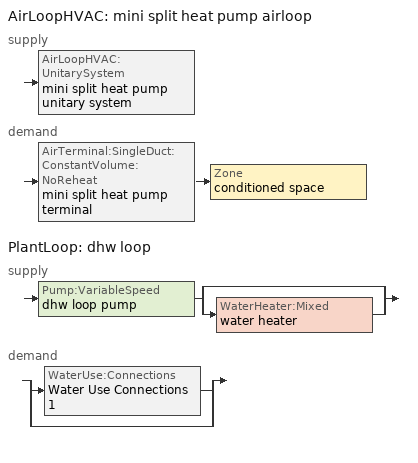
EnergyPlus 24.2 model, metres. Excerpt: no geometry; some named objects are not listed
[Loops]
AirLoopHVAC 'mini split heat pump airloop'
 supply: AirLoopHVAC:UnitarySystem 'mini split heat pump unitary system'
 demand: AirTerminal:SingleDuct:ConstantVolume:NoReheat 'mini split heat pump terminal' > Zone 'conditioned space'
PlantLoop 'dhw loop'
 supply: Pump:VariableSpeed 'dhw loop pump' > split
  | bypass
  | WaterHeater:Mixed 'water heater'
 demand: split
  | WaterUse:Connections 'Water Use Connections 1'
  | bypass
[ZoneControl:Thermostat]
conditioned space Thermostat: Zone or ZoneList=conditioned space; Control Type Schedule=conditioned space Thermostat Schedule; Control 1=conditioned space temperature setpoint; Temperature Difference Between Cutout And Setpoint {deltaC}=0
[ThermostatSetpoint:DualSetpoint]
conditioned space temperature setpoint: Heating Setpoint Temperature Schedule=heating setpoint; Cooling Setpoint Temperature Schedule=cooling setpoint
[AirLoopHVAC:UnitarySystem] Control Type=Load; Controlling Zone or Thermostat Location=conditioned space; Dehumidification Control Type=None; Availability Schedule=Always On Discrete; Fan Placement=BlowThrough; DX Heating Coil Sizing Ratio=1; Use DOAS DX Cooling Coil=No; Minimum Supply Air Temperature {C}=2; Latent Load Control=SensibleOnlyLoadControl; Heating Supply Air Flow Rate Method=SupplyAirFlowRate; No Load Supply Air Flow Rate Method=SupplyAirFlowRate; No Load Supply Air Flow Rate {m3/s}=0; No Load Supply Air Flow Rate Control Set To Low Speed=Yes; Maximum Supply Air Temperature {C}=48.8889; Maximum Outdoor Dry-Bulb Temperature for Supplemental Heater Operation {C}=21; Ancillary On-Cycle Electric Power {W}=0; Ancillary Off-Cycle Electric Power {W}=0
Name | Supply Fan | Supply Air Fan Operating Mode Schedule | Heating Coil | Cooling Supply Air Flow Rate Method | Heating Supply Air Flow Rate {m3/s} | Cooling Coil | Cooling Supply Air Flow Rate {m3/s} | Design Specification Multispeed Object
unit heater unitary system | unit heater supply fan | unit heater auto fan schedule | unit heater htg coil | None | 0.274201
mini split heat pump unitary system | mini split heat pump supply fan | mini split heat pump auto fan schedule | mini split heat pump htg coil | SupplyAirFlowRate | 0.187835 | mini split heat pump clg coil | 0.187835 | Unitary System Performance Multispeed 1
[Fan:SystemModel] Availability Schedule=Always On Discrete; Speed Control Method=Discrete; Electric Power Minimum Flow Rate Fraction=0.2; Design Pressure Rise {Pa}=500; Motor Efficiency=1; Motor In Air Stream Fraction=1; Design Electric Power Consumption {W}=Autosize; Design Power Sizing Method=PowerPerFlow; Electric Power Per Unit Flow Rate Per Unit Pressure {W/((m3/s)-Pa)}=1.66667; Fan Total Efficiency=0.7; Motor Loss Radiative Fraction=0
Name | Design Maximum Air Flow Rate {m3/s} | Electric Power Per Unit Flow Rate {W/(m3/s)} | Number of Speeds | Speed Flow Fraction 1 | Speed Electric Power Fraction 1 | Speed Flow Fraction 2 | Speed Electric Power Fraction 2 | Speed Flow Fraction 3 | Speed Electric Power Fraction 3 | Speed Flow Fraction 4 | Speed Electric Power Fraction 4
unit heater supply fan | 0.274201 | 145.878 | 1 | 1 | 1
mini split heat pump supply fan | 0.231324 | 148.322 | 4 | 0.20706 | 0.00888 | 0.252 | 0.016 | 0.812 | 0.53539 | 1 | 1
[Coil:Heating:Fuel]
unit heater htg coil: Availability Schedule=Always On Discrete; Fuel Type=OtherFuel1; Burner Efficiency=0.76; Nominal Capacity {W}=5834.75; On Cycle Parasitic Electric Load {W}=0; Off Cycle Parasitic Fuel Load {W}=0
[AirTerminal:SingleDuct:ConstantVolume:NoReheat]
mini split heat pump terminal: Availability Schedule=Always On Discrete; Maximum Air Flow Rate {m3/s}=0.187835
[Zone equipment]
conditioned space: unit heater unitary system, mini split heat pump terminal
[AirLoopHVAC]
mini split heat pump airloop: Design Supply Air Flow Rate {m3/s}=0.187835; Design Return Air Flow Fraction of Supply Air Flow=1
[Sizing:System]
mini split heat pump airloop: Type of Load to Size On=Sensible; Design Outdoor Air Flow Rate {m3/s}=Autosize; Central Heating Maximum System Air Flow Ratio=0.3; Preheat Design Temperature {C}=7; Preheat Design Humidity Ratio {kgWater/kgDryAir}=0.008; Precool Design Temperature {C}=12.8; Precool Design Humidity Ratio {kgWater/kgDryAir}=0.008; Central Cooling Design Supply Air Temperature {C}=12.8; Central Heating Design Supply Air Temperature {C}=16.7; Type of Zone Sum to Use=NonCoincident; 100% Outdoor Air in Cooling=Yes; 100% Outdoor Air in Heating=Yes; Central Cooling Design Supply Air Humidity Ratio {kgWater/kgDryAir}=0.0085; Central Heating Design Supply Air Humidity Ratio {kgWater/kgDryAir}=0.008; Cooling Supply Air Flow Rate Method=DesignDay; Cooling Supply Air Flow Rate {m3/s}=0; Cooling Supply Air Flow Rate Per Floor Area {m3/s-m2}=0.00996765; Cooling Fraction of Autosized Cooling Supply Air Flow Rate=1; Cooling Supply Air Flow Rate Per Unit Cooling Capacity {m3/s-W}=3.94755e-05; Heating Supply Air Flow Rate Method=DesignDay; Heating Supply Air Flow Rate {m3/s}=0; Heating Supply Air Flow Rate Per Floor Area {m3/s-m2}=0.00996765; Heating Fraction of Autosized Heating Supply Air Flow Rate=1; Heating Fraction of Autosized Cooling Supply Air Flow Rate=1; Heating Supply Air Flow Rate Per Unit Heating Capacity {m3/s-W}=3.15882e-05; System Outdoor Air Method=ZoneSum; Zone Maximum Outdoor Air Fraction=1; Cooling Design Capacity Method=CoolingDesignCapacity; Cooling Design Capacity {W}=Autosize; Cooling Design Capacity Per Floor Area {W/m2}=234.7; Fraction of Autosized Cooling Design Capacity=1; Heating Design Capacity Method=HeatingDesignCapacity; Heating Design Capacity {W}=Autosize; Heating Design Capacity Per Floor Area {W/m2}=157; Fraction of Autosized Heating Design Capacity=1; Central Cooling Capacity Control Method=OnOff; Occupant Diversity=Autosize
[AvailabilityManager:Scheduled]
mini split heat pump airloop Availability Manager: Schedule=Always On Discrete
[Coil:Heating:DX:MultiSpeed]
mini split heat pump htg coil: Availability Schedule=Always On Discrete; Minimum Outdoor Dry-Bulb Temperature for Compressor Operation {C}=-40; Crankcase Heater Capacity {W}=50; Maximum Outdoor Dry-Bulb Temperature for Crankcase Heater Operation {C}=10; Defrost Energy Input Ratio Function of Temperature Curve=Defrosteir; Maximum Outdoor Dry-Bulb Temperature for Defrost Operation {C}=4.44444; Defrost Strategy=ReverseCycle; Defrost Control=Timed; Defrost Time Period Fraction=0.058333; Resistive Defrost Heater Capacity {W}=AutoSize; Apply Part Load Fraction to Speeds Greater than 1=No; Fuel Type=Electricity; Region number for Calculating HSPF=4; Number of Speeds=2; Speed Gross Rated Heating Capacity 1 {W}=1085.66; Speed Gross Rated Heating COP 1 {W/W}=5.10296; Speed Rated Air Flow Rate 1 {m3/s}=0.058306; Speed Rated Supply Air Fan Power Per Volume Flow Rate 2017 1 {W/(m3/s)}=773.3; Speed Rated Supply Air Fan Power Per Volume Flow Rate 2023 1 {W/(m3/s)}=934.4; Speed Heating Capacity Function of Temperature Curve Name 1=Heat-CAP-fT1; Speed Heating Capacity Function of Flow Fraction Curve Name 1=Heat-CAP-fFF1; Speed Energy Input Ratio Function of Temperature Curve Name 1=Heat-EIR-fT1; Speed Energy Input Ratio Function of Flow Fraction Curve Name 1=Heat-EIR-fFF1; Speed Part Load Fraction Correlation Curve Name 1=Heat-PLF-fPLR1; Speed Rated Waste Heat Fraction of Power Input 1=0.2; Speed Waste Heat Function of Temperature Curve Name 1=ConstantBiquadratic 1; Speed Gross Rated Heating Capacity 2 {W}=4276.03; Speed Gross Rated Heating COP 2 {W/W}=3.76026; Speed Rated Air Flow Rate 2 {m3/s}=0.231372; Speed Rated Supply Air Fan Power Per Volume Flow Rate 2017 2 {W/(m3/s)}=773.3; Speed Rated Supply Air Fan Power Per Volume Flow Rate 2023 2 {W/(m3/s)}=934.4; Speed Heating Capacity Function of Temperature Curve Name 2=Heat-CAP-fT2; Speed Heating Capacity Function of Flow Fraction Curve Name 2=Heat-CAP-fFF2; Speed Energy Input Ratio Function of Temperature Curve Name 2=Heat-EIR-fT2; Speed Energy Input Ratio Function of Flow Fraction Curve Name 2=Heat-EIR-fFF2; Speed Part Load Fraction Correlation Curve Name 2=Heat-PLF-fPLR2; Speed Rated Waste Heat Fraction of Power Input 2=0.2; Speed Waste Heat Function of Temperature Curve Name 2=ConstantBiquadratic 1
[Coil:Cooling:DX:MultiSpeed]
mini split heat pump clg coil: Availability Schedule=Always On Discrete; Condenser Type=AirCooled; Minimum Outdoor Dry-Bulb Temperature for Compressor Operation {C}=-25; Apply Part Load Fraction to Speeds Greater than 1=No; Apply Latent Degradation to Speeds Greater than 1=No; Crankcase Heater Capacity {W}=50; Maximum Outdoor Dry-Bulb Temperature for Crankcase Heater Operation {C}=10; Basin Heater Capacity {W/K}=0; Basin Heater Setpoint Temperature {C}=2; Fuel Type=Electricity; Number of Speeds=2; Speed Gross Rated Total Cooling Capacity 1 {W}=892.794; Speed Gross Rated Sensible Heat Ratio 1=0.806404; Speed Gross Rated Cooling COP 1 {W/W}=6.48814; Speed Rated Air Flow Rate 1 {m3/s}=0.0479074; Speed Rated Evaporator Fan Power Per Volume Flow Rate 2017 1 {W/(m3/s)}=773.3; Speed Rated Evaporator Fan Power Per Volume Flow Rate 2023 1 {W/(m3/s)}=934.4; Speed Total Cooling Capacity Function of Temperature Curve Name 1=Cool-CAP-fT1; Speed Total Cooling Capacity Function of Flow Fraction Curve Name 1=Cool-CAP-fFF1; Speed Energy Input Ratio Function of Temperature Curve Name 1=Cool-EIR-fT1; Speed Energy Input Ratio Function of Flow Fraction Curve Name 1=Cool-EIR-fFF1; Speed Part Load Fraction Correlation Curve Name 1=Cool-PLF-fPLR1; Speed Nominal Time for Condensate Removal to Begin 1 {s}=1000; Speed Ratio of Initial Moisture Evaporation Rate and Steady State Latent Capacity 1=1.5; Speed Maximum Cycling Rate 1 {cycles/hr}=3; Speed Latent Capacity Time Constant 1 {s}=45; Speed Rated Waste Heat Fraction of Power Input 1=0.2; Speed Waste Heat Function of Temperature Curve Name 1=ConstantBiquadratic; Speed Evaporative Condenser Effectiveness 1=0.9; Speed Evaporative Condenser Air Flow Rate 1 {m3/s}=AutoSize; Speed Rated Evaporative Condenser Pump Power Consumption 1 {W}=AutoSize; Speed Gross Rated Total Cooling Capacity 2 {W}=3518.37; Speed Gross Rated Sensible Heat Ratio 2=0.759942; Speed Gross Rated Cooling COP 2 {W/W}=4.17051; Speed Rated Air Flow Rate 2 {m3/s}=0.187874; Speed Rated Evaporator Fan Power Per Volume Flow Rate 2017 2 {W/(m3/s)}=773.3; Speed Rated Evaporator Fan Power Per Volume Flow Rate 2023 2 {W/(m3/s)}=934.4; Speed Total Cooling Capacity Function of Temperature Curve Name 2=Cool-CAP-fT2; Speed Total Cooling Capacity Function of Flow Fraction Curve Name 2=Cool-CAP-fFF2; Speed Energy Input Ratio Function of Temperature Curve Name 2=Cool-EIR-fT2; Speed Energy Input Ratio Function of Flow Fraction Curve Name 2=Cool-EIR-fFF2; Speed Part Load Fraction Correlation Curve Name 2=Cool-PLF-fPLR2; Speed Nominal Time for Condensate Removal to Begin 2 {s}=1000; Speed Ratio of Initial Moisture Evaporation Rate and Steady State Latent Capacity 2=1.5; Speed Maximum Cycling Rate 2 {cycles/hr}=3; Speed Latent Capacity Time Constant 2 {s}=45; Speed Rated Waste Heat Fraction of Power Input 2=0.2; Speed Waste Heat Function of Temperature Curve Name 2=ConstantBiquadratic; Speed Evaporative Condenser Effectiveness 2=0.9; Speed Evaporative Condenser Air Flow Rate 2 {m3/s}=AutoSize; Speed Rated Evaporative Condenser Pump Power Consumption 2 {W}=AutoSize
[UnitarySystemPerformance:Multispeed]
Unitary System Performance Multispeed 1: Number of Speeds for Heating=2; Number of Speeds for Cooling=2; Single Mode Operation=No; No Load Supply Air Flow Rate Ratio=1; Heating Speed Supply Air Flow Ratio 1=0.310345; Cooling Speed Supply Air Flow Ratio 1=0.255; Heating Speed Supply Air Flow Ratio 2=1.23153; Cooling Speed Supply Air Flow Ratio 2=1
[PlantLoop]
dhw loop: Fluid Type=Water; Plant Equipment Operation Scheme=dhw loop Operation Schemes; Maximum Loop Temperature {C}=100; Minimum Loop Temperature {C}=0; Maximum Loop Flow Rate {m3/s}=0.01; Minimum Loop Flow Rate {m3/s}=0; Plant Loop Volume {m3}=0.003; Load Distribution Scheme=Optimal; Plant Loop Demand Calculation Scheme=SingleSetpoint; Common Pipe Simulation=None
[Sizing:Plant]
dhw loop: Loop Type=Heating; Design Loop Exit Temperature {C}=56; Loop Design Temperature Difference {deltaC}=5.55556; Sizing Option=NonCoincident; Zone Timesteps in Averaging Window=1; Coincident Sizing Factor Mode=None
[Pump:VariableSpeed]
dhw loop pump: Design Maximum Flow Rate {m3/s}=0.01; Design Pump Head {Pa}=1; Design Power Consumption {W}=0; Motor Efficiency=0.85; Fraction of Motor Inefficiencies to Fluid Stream=0; Coefficient 1 of the Part Load Performance Curve=0; Coefficient 2 of the Part Load Performance Curve=1; Coefficient 3 of the Part Load Performance Curve=0; Coefficient 4 of the Part Load Performance Curve=0; Design Minimum Flow Rate {m3/s}=0; Pump Control Type=Intermittent; Skin Loss Radiative Fraction=0.5; Design Power Sizing Method=PowerPerFlowPerPressure; Design Electric Power per Unit Flow Rate {W/(m3/s)}=348701.1; Design Shaft Power per Unit Flow Rate per Unit Head {W/((m3/s)-Pa)}=1.28205; Design Minimum Flow Rate Fraction=0
[WaterHeater:Mixed]
water heater: Tank Volume {m3}=0.122647; Setpoint Temperature Schedule=water heater setpoint; Deadband Temperature Difference {deltaC}=2; Maximum Temperature Limit {C}=99; Heater Control Type=Cycle; Heater Maximum Capacity {W}=5500.06; Heater Minimum Capacity {W}=0; Heater Ignition Minimum Flow Rate {m3/s}=0; Heater Ignition Delay {s}=0; Heater Fuel Type=Electricity; Heater Thermal Efficiency=1; Off Cycle Parasitic Fuel Consumption Rate {W}=0; Off Cycle Parasitic Fuel Type=Electricity; Off Cycle Parasitic Heat Fraction to Tank=0; On Cycle Parasitic Fuel Consumption Rate {W}=0; On Cycle Parasitic Fuel Type=Electricity; On Cycle Parasitic Heat Fraction to Tank=0; Ambient Temperature Indicator=Zone; Ambient Temperature Zone=conditioned space; Off Cycle Loss Coefficient to Ambient Temperature {W/K}=1.99936; Off Cycle Loss Fraction to Zone=1; On Cycle Loss Coefficient to Ambient Temperature {W/K}=1.99936; On Cycle Loss Fraction to Zone=1; Use Side Effectiveness=1; Source Side Effectiveness=1; Use Side Design Flow Rate {m3/s}=Autosize; Source Side Design Flow Rate {m3/s}=Autosize; Indirect Water Heating Recovery Time {hr}=1.5; Source Side Flow Control Mode=IndirectHeatPrimarySetpoint
[WaterHeater:Sizing]
water heater: Design Mode=PeakDraw; Time Storage Can Meet Peak Draw {hr}=0.538503; Time for Tank Recovery {hr}=0; Nominal Tank Volume for Autosizing Plant Connections {m3}=1
[SetpointManager:Scheduled]
Setpoint Manager Scheduled 1: Control Variable=Temperature; Schedule=dhw temp
[WaterUse:Connections]
Water Use Connections 1: Drain Water Heat Exchanger Type=None; Drain Water Heat Exchanger Destination=Plant; Water Use Equipment Name 1=dhw fixtures; Water Use Equipment Name 2=dhw distribution waste; Water Use Equipment Name 3=clothes washer; Water Use Equipment Name 4=dishwasher
[WaterUse:Equipment]
Name | Peak Flow Rate {m3/s} | Flow Rate Fraction Schedule | Target Temperature Schedule
dhw fixtures | 4.43554e-06 | dhw fixtures schedule | mixed water temperature schedule
dhw distribution waste | 1.34467e-06 | dhw fixtures schedule | mixed water temperature schedule
clothes washer | 9.69919e-07 | clothes washer schedule
dishwasher | 2.90872e-07 | dishwasher schedule
[PlantEquipmentOperationSchemes]
dhw loop Operation Schemes: Control Scheme Object Type 1=PlantEquipmentOperation:HeatingLoad; Control Scheme Name 1=dhw loop Heating Operation Scheme; Control Scheme Schedule Name 1=Always On Discrete
[PlantEquipmentOperation:HeatingLoad]
dhw loop Heating Operation Scheme: Load Range Lower Limit 1 {W}=0; Load Range Upper Limit 1 {W}=1000000000; Range Equipment List Name 1=dhw loop Heating Equipment List
[PlantEquipmentList]
dhw loop Heating Equipment List: WaterHeater:Mixed, water heater
[EnergyManagementSystem:GlobalVariable]
infil_program_Qfan
infil_program_Qinf
mini_split_heat_pump_airloop_Fan_RTF
natural_vent_program_Qnv
natural_vent_program_Qwhf
[EnergyManagementSystem:InternalVariable]
mini_split_heat_pump_airloop_max_sup_fan_mfr: Internal Data Index Key=mini split heat pump supply fan; Internal Data Type=Fan Maximum Mass Flow Rate
[EnergyManagementSystem:Sensor]
Name | Output:Variable or Output:Meter Index Key | Output:Variable or Output:Meter
airflow_gain | infil flow | Infiltration Sensible Heat Gain Energy
airflow_gain_1 | natural vent flow | Infiltration Sensible Heat Gain Energy
airflow_gain_2 | whole house fan flow | Infiltration Sensible Heat Gain Energy
airflow_loss | infil flow | Infiltration Sensible Heat Loss Energy
airflow_loss_1 | natural vent flow | Infiltration Sensible Heat Loss Energy
airflow_loss_2 | whole house fan flow | Infiltration Sensible Heat Loss Energy
clg_load_cond |  | Cooling:EnergyTransfer:Zone:CONDITIONED SPACE
clg_sp_s; clg_sp_s_1 | cooling setpoint | Schedule Value
clothes_dryer_exhaust_0_sch_s | clothes dryer exhaust 0 schedule | Schedule Value
conditioned_space_clg_unmet_s | conditioned space | Zone Cooling Setpoint Not Met Time
conditioned_space_htg_unmet_s | conditioned space | Zone Heating Setpoint Not Met Time
cool_season | cooling season schedule | Schedule Value
dhw_loss | water heater | Water Heater Heat Loss Energy
dhw_rtf | water heater | Water Heater Runtime Fraction
fridge_tin_s; tin_s; tin_s_1 | conditioned space | Zone Mean Air Temperature
htg_load_cond |  | Heating:EnergyTransfer:Zone:CONDITIONED SPACE
htg_sp_s; htg_sp_s_1 | heating setpoint | Schedule Value
ig_ee_conv | clothes dryer | Electric Equipment Convective Heating Energy
ig_ee_conv_1 | clothes washer | Electric Equipment Convective Heating Energy
ig_ee_conv_2 | cooking range | Electric Equipment Convective Heating Energy
ig_ee_conv_3 | dishwasher | Electric Equipment Convective Heating Energy
ig_ee_conv_4 | fridge | Electric Equipment Convective Heating Energy
ig_ee_conv_5 | misc plug loads | Electric Equipment Convective Heating Energy
ig_ee_conv_6 | whole house fan | Electric Equipment Convective Heating Energy
ig_ee_rad | clothes dryer | Electric Equipment Radiant Heating Energy
ig_ee_rad_1 | clothes washer | Electric Equipment Radiant Heating Energy
ig_ee_rad_2 | cooking range | Electric Equipment Radiant Heating Energy
ig_ee_rad_3 | dishwasher | Electric Equipment Radiant Heating Energy
ig_ee_rad_4 | fridge | Electric Equipment Radiant Heating Energy
ig_ee_rad_5 | misc plug loads | Electric Equipment Radiant Heating Energy
ig_ee_rad_6 | whole house fan | Electric Equipment Radiant Heating Energy
ig_lgt_conv | interior lighting | Lights Convective Heating Energy
ig_lgt_rad | interior lighting | Lights Radiant Heating Energy
ig_lgt_vis | interior lighting | Lights Visible Radiation Heating Energy
ig_oe_conv | clothes dryer 1 | Other Equipment Convective Heating Energy
ig_oe_conv_1 | cooking range 1 | Other Equipment Convective Heating Energy
ig_oe_conv_2 | general water use latent | Other Equipment Convective Heating Energy
ig_oe_conv_3 | general water use sensible | Other Equipment Convective Heating Energy
ig_oe_conv_4 | water heater energy adjustment1 | Other Equipment Convective Heating Energy
ig_oe_rad | clothes dryer 1 | Other Equipment Radiant Heating Energy
ig_oe_rad_1 | cooking range 1 | Other Equipment Radiant Heating Energy
ig_oe_rad_2 | general water use latent | Other Equipment Radiant Heating Energy
ig_oe_rad_3 | general water use sensible | Other Equipment Radiant Heating Energy
ig_oe_rad_4 | water heater energy adjustment1 | Other Equipment Radiant Heating Energy
ig_ppl_conv | occupants | People Convective Heating Energy
ig_ppl_rad | occupants | People Radiant Heating Energy
im_conv | furniture mass conditioned space 1 | Surface Inside Face Convection Heat Gain Energy
im_conv_1 | partition wall mass | Surface Inside Face Convection Heat Gain Energy
im_ig | furniture mass conditioned space 1 | Surface Inside Face Internal Gains Radiation Heat Gain Energy
im_ig_1 | partition wall mass | Surface Inside Face Internal Gains Radiation Heat Gain Energy
im_lgt | furniture mass conditioned space 1 | Surface Inside Face Lights Radiation Heat Gain Energy
im_lgt_1 | partition wall mass | Surface Inside Face Lights Radiation Heat Gain Energy
im_sol | furniture mass conditioned space 1 | Surface Inside Face Solar Radiation Heat Gain Energy
im_sol_1 | partition wall mass | Surface Inside Face Solar Radiation Heat Gain Energy
im_surf | furniture mass conditioned space 1 | Surface Inside Face Net Surface Thermal Radiation Heat Gain Energy
im_surf_1 | partition wall mass | Surface Inside Face Net Surface Thermal Radiation Heat Gain Energy
mini_split_heat_pump_airloop_Fan_RTF_s | mini split heat pump supply fan | Fan Runtime Fraction Speed 1
mini_split_heat_pump_airloop_Fan_RTF_s_1 | mini split heat pump supply fan | Fan Runtime Fraction Speed 2
mini_split_heat_pump_airloop_Fan_RTF_s_2 | mini split heat pump supply fan | Fan Runtime Fraction Speed 3
mini_split_heat_pump_airloop_Fan_RTF_s_3 | mini split heat pump supply fan | Fan Runtime Fraction Speed 4
mini_split_heat_pump_clg_coil_s | mini split heat pump clg coil | Cooling Coil Total Cooling Energy
mini_split_heat_pump_htg_coil_s | mini split heat pump htg coil | Heating Coil Heating Energy
mini_split_heat_pump_supply_fan_s | mini split heat pump supply fan | Fan Electricity Energy
mv_conv | mech vent house fan | Electric Equipment Convective Heating Energy
mv_conv_1 | mech vent house fan cfis | Electric Equipment Convective Heating Energy
mv_conv_2 | mech vent house fan latent load | Other Equipment Convective Heating Energy
mv_conv_3 | mech vent house fan sensible load | Other Equipment Convective Heating Energy
mv_rad | mech vent house fan | Electric Equipment Radiant Heating Energy
mv_rad_1 | mech vent house fan cfis | Electric Equipment Radiant Heating Energy
mv_rad_2 | mech vent house fan latent load | Other Equipment Radiant Heating Energy
mv_rad_3 | mech vent house fan sensible load | Other Equipment Radiant Heating Energy
natural_vent_s | natural vent schedule | Schedule Value
out_pb_s |  | Site Outdoor Air Barometric Pressure
out_wt_s |  | Site Outdoor Air Humidity Ratio
site_vw_s |  | Site Wind Speed
ss_back_out | Window1 | Surface Window Shortwave from Zone Back Out Window Heat Transfer Rate
ss_back_out_1 | Window2 | Surface Window Shortwave from Zone Back Out Window Heat Transfer Rate
ss_back_out_2 | Window3 | Surface Window Shortwave from Zone Back Out Window Heat Transfer Rate
ss_back_out_3 | Window4 | Surface Window Shortwave from Zone Back Out Window Heat Transfer Rate
ss_back_out_4 | Window5 | Surface Window Shortwave from Zone Back Out Window Heat Transfer Rate
ss_back_out_5 | Window7 | Surface Window Shortwave from Zone Back Out Window Heat Transfer Rate
ss_conv | Door1 | Surface Inside Face Convection Heat Gain Energy
ss_conv_1 | Door2 | Surface Inside Face Convection Heat Gain Energy
ss_conv_2 | Window1 | Surface Inside Face Convection Heat Gain Energy
ss_conv_3 | Window2 | Surface Inside Face Convection Heat Gain Energy
ss_conv_4 | Window3 | Surface Inside Face Convection Heat Gain Energy
ss_conv_5 | Window4 | Surface Inside Face Convection Heat Gain Energy
ss_conv_6 | Window5 | Surface Inside Face Convection Heat Gain Energy
ss_conv_7 | Window7 | Surface Inside Face Convection Heat Gain Energy
ss_ig | Door1 | Surface Inside Face Internal Gains Radiation Heat Gain Energy
ss_ig_1 | Door2 | Surface Inside Face Internal Gains Radiation Heat Gain Energy
ss_ig_2 | Window1 | Surface Inside Face Internal Gains Radiation Heat Gain Energy
ss_ig_3 | Window2 | Surface Inside Face Internal Gains Radiation Heat Gain Energy
ss_ig_4 | Window3 | Surface Inside Face Internal Gains Radiation Heat Gain Energy
ss_ig_5 | Window4 | Surface Inside Face Internal Gains Radiation Heat Gain Energy
ss_ig_6 | Window5 | Surface Inside Face Internal Gains Radiation Heat Gain Energy
ss_ig_7 | Window7 | Surface Inside Face Internal Gains Radiation Heat Gain Energy
ss_lgt | Door1 | Surface Inside Face Lights Radiation Heat Gain Energy
ss_lgt_1 | Door2 | Surface Inside Face Lights Radiation Heat Gain Energy
ss_sol | Door1 | Surface Inside Face Solar Radiation Heat Gain Energy
ss_sol_1 | Door2 | Surface Inside Face Solar Radiation Heat Gain Energy
ss_surf | Door1 | Surface Inside Face Net Surface Thermal Radiation Heat Gain Energy
ss_surf_1 | Door2 | Surface Inside Face Net Surface Thermal Radiation Heat Gain Energy
ss_surf_2 | Window1 | Surface Inside Face Net Surface Thermal Radiation Heat Gain Energy
ss_surf_3 | Window2 | Surface Inside Face Net Surface Thermal Radiation Heat Gain Energy
ss_surf_4 | Window3 | Surface Inside Face Net Surface Thermal Radiation Heat Gain Energy
ss_surf_5 | Window4 | Surface Inside Face Net Surface Thermal Radiation Heat Gain Energy
ss_surf_6 | Window5 | Surface Inside Face Net Surface Thermal Radiation Heat Gain Energy
ss_surf_7 | Window7 | Surface Inside Face Net Surface Thermal Radiation Heat Gain Energy
ss_trans_in | Window1 | Surface Window Transmitted Solar Radiation Rate
ss_trans_in_1 | Window2 | Surface Window Transmitted Solar Radiation Rate
ss_trans_in_2 | Window3 | Surface Window Transmitted Solar Radiation Rate
ss_trans_in_3 | Window4 | Surface Window Transmitted Solar Radiation Rate
ss_trans_in_4 | Window5 | Surface Window Transmitted Solar Radiation Rate
ss_trans_in_5 | Window7 | Surface Window Transmitted Solar Radiation Rate
ss_trans_out | Window1 | Surface Inside Face Initial Transmitted Diffuse Transmitted Out Window Solar Radiation Rate
ss_trans_out_1 | Window2 | Surface Inside Face Initial Transmitted Diffuse Transmitted Out Window Solar Radiation Rate
ss_trans_out_2 | Window3 | Surface Inside Face Initial Transmitted Diffuse Transmitted Out Window Solar Radiation Rate
ss_trans_out_3 | Window4 | Surface Inside Face Initial Transmitted Diffuse Transmitted Out Window Solar Radiation Rate
ss_trans_out_4 | Window5 | Surface Inside Face Initial Transmitted Diffuse Transmitted Out Window Solar Radiation Rate
ss_trans_out_5 | Window7 | Surface Inside Face Initial Transmitted Diffuse Transmitted Out Window Solar Radiation Rate
s_conv | Floor1 | Surface Inside Face Convection Heat Gain Energy
s_conv_1 | FoundationWall1 | Surface Inside Face Convection Heat Gain Energy
s_conv_10 | Wall1:180 | Surface Inside Face Convection Heat Gain Energy
s_conv_11 | Wall1:270 | Surface Inside Face Convection Heat Gain Energy
s_conv_12 | Wall1:90 | Surface Inside Face Convection Heat Gain Energy
s_conv_13 | Wall2:0 | Surface Inside Face Convection Heat Gain Energy
s_conv_14 | Wall2:180 | Surface Inside Face Convection Heat Gain Energy
s_conv_15 | Wall2:270 | Surface Inside Face Convection Heat Gain Energy
s_conv_16 | Wall2:90 | Surface Inside Face Convection Heat Gain Energy
s_conv_2 | inferred conditioned ceiling | Surface Inside Face Convection Heat Gain Energy
s_conv_3 | inferred conditioned floor | Surface Inside Face Convection Heat Gain Energy
s_conv_4 | RimJoist1:0 | Surface Inside Face Convection Heat Gain Energy
s_conv_5 | RimJoist1:180 | Surface Inside Face Convection Heat Gain Energy
s_conv_6 | RimJoist1:270 | Surface Inside Face Convection Heat Gain Energy
s_conv_7 | RimJoist1:90 | Surface Inside Face Convection Heat Gain Energy
s_conv_8 | Slab1 | Surface Inside Face Convection Heat Gain Energy
s_conv_9 | Wall1:0 | Surface Inside Face Convection Heat Gain Energy
s_ig | Floor1 | Surface Inside Face Internal Gains Radiation Heat Gain Energy
s_ig_1 | FoundationWall1 | Surface Inside Face Internal Gains Radiation Heat Gain Energy
s_ig_10 | Wall1:180 | Surface Inside Face Internal Gains Radiation Heat Gain Energy
s_ig_11 | Wall1:270 | Surface Inside Face Internal Gains Radiation Heat Gain Energy
s_ig_12 | Wall1:90 | Surface Inside Face Internal Gains Radiation Heat Gain Energy
s_ig_13 | Wall2:0 | Surface Inside Face Internal Gains Radiation Heat Gain Energy
s_ig_14 | Wall2:180 | Surface Inside Face Internal Gains Radiation Heat Gain Energy
s_ig_15 | Wall2:270 | Surface Inside Face Internal Gains Radiation Heat Gain Energy
s_ig_16 | Wall2:90 | Surface Inside Face Internal Gains Radiation Heat Gain Energy
s_ig_2 | inferred conditioned ceiling | Surface Inside Face Internal Gains Radiation Heat Gain Energy
s_ig_3 | inferred conditioned floor | Surface Inside Face Internal Gains Radiation Heat Gain Energy
s_ig_4 | RimJoist1:0 | Surface Inside Face Internal Gains Radiation Heat Gain Energy
s_ig_5 | RimJoist1:180 | Surface Inside Face Internal Gains Radiation Heat Gain Energy
s_ig_6 | RimJoist1:270 | Surface Inside Face Internal Gains Radiation Heat Gain Energy
s_ig_7 | RimJoist1:90 | Surface Inside Face Internal Gains Radiation Heat Gain Energy
s_ig_8 | Slab1 | Surface Inside Face Internal Gains Radiation Heat Gain Energy
s_ig_9 | Wall1:0 | Surface Inside Face Internal Gains Radiation Heat Gain Energy
s_lgt | Floor1 | Surface Inside Face Lights Radiation Heat Gain Energy
s_lgt_1 | FoundationWall1 | Surface Inside Face Lights Radiation Heat Gain Energy
s_lgt_10 | Wall1:180 | Surface Inside Face Lights Radiation Heat Gain Energy
s_lgt_11 | Wall1:270 | Surface Inside Face Lights Radiation Heat Gain Energy
s_lgt_12 | Wall1:90 | Surface Inside Face Lights Radiation Heat Gain Energy
s_lgt_13 | Wall2:0 | Surface Inside Face Lights Radiation Heat Gain Energy
s_lgt_14 | Wall2:180 | Surface Inside Face Lights Radiation Heat Gain Energy
s_lgt_15 | Wall2:270 | Surface Inside Face Lights Radiation Heat Gain Energy
s_lgt_16 | Wall2:90 | Surface Inside Face Lights Radiation Heat Gain Energy
s_lgt_2 | inferred conditioned ceiling | Surface Inside Face Lights Radiation Heat Gain Energy
s_lgt_3 | inferred conditioned floor | Surface Inside Face Lights Radiation Heat Gain Energy
s_lgt_4 | RimJoist1:0 | Surface Inside Face Lights Radiation Heat Gain Energy
s_lgt_5 | RimJoist1:180 | Surface Inside Face Lights Radiation Heat Gain Energy
s_lgt_6 | RimJoist1:270 | Surface Inside Face Lights Radiation Heat Gain Energy
s_lgt_7 | RimJoist1:90 | Surface Inside Face Lights Radiation Heat Gain Energy
s_lgt_8 | Slab1 | Surface Inside Face Lights Radiation Heat Gain Energy
s_lgt_9 | Wall1:0 | Surface Inside Face Lights Radiation Heat Gain Energy
s_sol | Floor1 | Surface Inside Face Solar Radiation Heat Gain Energy
s_sol_1 | FoundationWall1 | Surface Inside Face Solar Radiation Heat Gain Energy
s_sol_10 | Wall1:180 | Surface Inside Face Solar Radiation Heat Gain Energy
s_sol_11 | Wall1:270 | Surface Inside Face Solar Radiation Heat Gain Energy
s_sol_12 | Wall1:90 | Surface Inside Face Solar Radiation Heat Gain Energy
s_sol_13 | Wall2:0 | Surface Inside Face Solar Radiation Heat Gain Energy
s_sol_14 | Wall2:180 | Surface Inside Face Solar Radiation Heat Gain Energy
s_sol_15 | Wall2:270 | Surface Inside Face Solar Radiation Heat Gain Energy
s_sol_16 | Wall2:90 | Surface Inside Face Solar Radiation Heat Gain Energy
s_sol_2 | inferred conditioned ceiling | Surface Inside Face Solar Radiation Heat Gain Energy
s_sol_3 | inferred conditioned floor | Surface Inside Face Solar Radiation Heat Gain Energy
s_sol_4 | RimJoist1:0 | Surface Inside Face Solar Radiation Heat Gain Energy
s_sol_5 | RimJoist1:180 | Surface Inside Face Solar Radiation Heat Gain Energy
s_sol_6 | RimJoist1:270 | Surface Inside Face Solar Radiation Heat Gain Energy
s_sol_7 | RimJoist1:90 | Surface Inside Face Solar Radiation Heat Gain Energy
s_sol_8 | Slab1 | Surface Inside Face Solar Radiation Heat Gain Energy
s_sol_9 | Wall1:0 | Surface Inside Face Solar Radiation Heat Gain Energy
s_surf | Floor1 | Surface Inside Face Net Surface Thermal Radiation Heat Gain Energy
s_surf_1 | FoundationWall1 | Surface Inside Face Net Surface Thermal Radiation Heat Gain Energy
s_surf_10 | Wall1:180 | Surface Inside Face Net Surface Thermal Radiation Heat Gain Energy
s_surf_11 | Wall1:270 | Surface Inside Face Net Surface Thermal Radiation Heat Gain Energy
s_surf_12 | Wall1:90 | Surface Inside Face Net Surface Thermal Radiation Heat Gain Energy
s_surf_13 | Wall2:0 | Surface Inside Face Net Surface Thermal Radiation Heat Gain Energy
s_surf_14 | Wall2:180 | Surface Inside Face Net Surface Thermal Radiation Heat Gain Energy
s_surf_15 | Wall2:270 | Surface Inside Face Net Surface Thermal Radiation Heat Gain Energy
s_surf_16 | Wall2:90 | Surface Inside Face Net Surface Thermal Radiation Heat Gain Energy
s_surf_2 | inferred conditioned ceiling | Surface Inside Face Net Surface Thermal Radiation Heat Gain Energy
s_surf_3 | inferred conditioned floor | Surface Inside Face Net Surface Thermal Radiation Heat Gain Energy
s_surf_4 | RimJoist1:0 | Surface Inside Face Net Surface Thermal Radiation Heat Gain Energy
s_surf_5 | RimJoist1:180 | Surface Inside Face Net Surface Thermal Radiation Heat Gain Energy
s_surf_6 | RimJoist1:270 | Surface Inside Face Net Surface Thermal Radiation Heat Gain Energy
s_surf_7 | RimJoist1:90 | Surface Inside Face Net Surface Thermal Radiation Heat Gain Energy
s_surf_8 | Slab1 | Surface Inside Face Net Surface Thermal Radiation Heat Gain Energy
s_surf_9 | Wall1:0 | Surface Inside Face Net Surface Thermal Radiation Heat Gain Energy
tout_db; tout_db_1 | Environment | Site Outdoor Air Drybulb Temperature
tout_s | conditioned space | Zone Outdoor Air Drybulb Temperature
unit_heater_htg_coil_s | unit heater htg coil | Heating Coil Heating Energy
unit_heater_supply_fan_s | unit heater supply fan | Fan Electricity Energy
water_heater_energy | water heater | Water Heater Electricity Rate
water_heater_off_cycle_parasitic | water heater | Water Heater Off Cycle Parasitic Electricity Rate
water_heater_on_cycle_parasitic | water heater | Water Heater On Cycle Parasitic Electricity Rate
win_s | conditioned space | Zone Air Humidity Ratio
[EnergyManagementSystem:Actuator]
Name | Actuated Component Unique | Actuated Component Type | Actuated Component Control Type
fridge_schedule_act | fridge schedule | Schedule:Constant | Schedule Value
infil_flow_act | infil flow | Zone Infiltration | Air Exchange Flow Rate
mech_vent_house_fan_cfis_act | mech vent house fan cfis | ElectricEquipment | Electricity Rate
mech_vent_house_fan_latent_load_act | mech vent house fan latent load | OtherEquipment | Power Level
mech_vent_house_fan_sensible_load_act | mech vent house fan sensible load | OtherEquipment | Power Level
mini_split_heat_pump_supply_fan_pressure_rise_act | mini split heat pump supply fan | Fan | Fan Pressure Rise
mini_split_heat_pump_supply_fan_total_efficiency_act | mini split heat pump supply fan | Fan | Fan Total Efficiency
natural_vent_flow_act | natural vent flow | Zone Infiltration | Air Exchange Flow Rate
Sequential_Fraction_Schedule_act | Sequential Fraction Schedule | Schedule:Constant | Schedule Value
water_heater_ec_adj_act | water heater energy adjustment1 | OtherEquipment | Power Level
whole_house_fan_act | whole house fan | ElectricEquipment | Electricity Rate
whole_house_fan_flow_act | whole house fan flow | Zone Infiltration | Air Exchange Flow Rate
whole_house_fan_mix_act | whole house fan mix | ZoneMixing | Air Exchange Flow Rate
[EnergyManagementSystem:Program]
component_loads_program: Set loads_htg_walls = 0; Set loads_htg_rim_joists = 0; Set loads_htg_foundation_walls = 0; Set loads_htg_floors = 0; Set loads_htg_slabs = 0; Set loads_htg_ceilings = 0; Set loads_htg_roofs = 0; Set loads_htg_windows_conduction = 0; Set loads_htg_windows_solar = 0; Set loads_htg_doors = 0; Set loads_htg_skylights_conduction = 0; Set loads_htg_skylights_solar = 0; Set loads_htg_internal_mass = 0; Set loads_htg_intgains = 0; Set loads_htg_lighting = 0; Set loads_htg_infil = 0; Set loads_htg_mechvent = 0; Set loads_htg_natvent = 0; Set loads_htg_whf = 0; Set loads_htg_ducts = 0; Set loads_clg_walls = 0; Set loads_clg_rim_joists = 0; Set loads_clg_foundation_walls = 0; Set loads_clg_floors = 0; Set loads_clg_slabs = 0; Set loads_clg_ceilings = 0; Set loads_clg_roofs = 0; Set loads_clg_windows_conduction = 0; Set loads_clg_windows_solar = 0; Set loads_clg_doors = 0; Set loads_clg_skylights_conduction = 0; Set loads_clg_skylights_solar = 0; Set loads_clg_internal_mass = 0; Set loads_clg_intgains = 0; Set loads_clg_lighting = 0; Set loads_clg_infil = 0; Set loads_clg_mechvent = 0; Set loads_clg_natvent = 0; Set loads_clg_whf = 0; Set loads_clg_ducts = 0; Set hr_walls = 0; Set hr_walls = hr_walls + s_conv_9 + s_ig_9 + s_sol_9 + s_lgt_9 + s_surf_9; Set hr_walls = hr_walls + s_conv_10 + s_ig_10 + s_sol_10 + s_lgt_10 + s_surf_10; Set hr_walls = hr_walls + s_conv_11 + s_ig_11 + s_sol_11 + s_lgt_11 + s_surf_11; Set hr_walls = hr_walls + s_conv_12 + s_ig_12 + s_sol_12 + s_lgt_12 + s_surf_12; Set hr_walls = hr_walls + s_conv_13 + s_ig_13 + s_sol_13 + s_lgt_13 + s_surf_13; Set hr_walls = hr_walls + s_conv_14 + s_ig_14 + s_sol_14 + s_lgt_14 + s_surf_14; Set hr_walls = hr_walls + s_conv_15 + s_ig_15 + s_sol_15 + s_lgt_15 + s_surf_15; Set hr_walls = hr_walls + s_conv_16 + s_ig_16 + s_sol_16 + s_lgt_16 + s_surf_16; Set hr_rim_joists = 0; Set hr_rim_joists = hr_rim_joists + s_conv_4 + s_ig_4 + s_sol_4 + s_lgt_4 + s_surf_4; Set hr_rim_joists = hr_rim_joists + s_conv_5 + s_ig_5 + s_sol_5 + s_lgt_5 + s_surf_5; Set hr_rim_joists = hr_rim_joists + s_conv_6 + s_ig_6 + s_sol_6 + s_lgt_6 + s_surf_6; Set hr_rim_joists = hr_rim_joists + s_conv_7 + s_ig_7 + s_sol_7 + s_lgt_7 + s_surf_7; Set hr_foundation_walls = 0; Set hr_foundation_walls = hr_foundation_walls + s_conv_1 + s_ig_1 + s_sol_1 + s_lgt_1 + s_surf_1; Set hr_floors = 0; Set hr_slabs = 0; Set hr_slabs = hr_slabs + s_conv_8 + s_ig_8 + s_sol_8 + s_lgt_8 + s_surf_8; Set hr_ceilings = 0; Set hr_ceilings = hr_ceilings + s_conv + s_ig + s_sol + s_lgt + s_surf; Set hr_roofs = 0; Set hr_windows_conduction = 0; Set hr_windows_conduction = hr_windows_conduction + ss_conv_2; Set hr_windows_conduction = hr_windows_conduction + ss_ig_2; Set hr_windows_conduction = hr_windows_conduction + ss_surf_2; Set hr_windows_conduction = hr_windows_conduction + ss_conv_3; Set hr_windows_conduction = hr_windows_conduction + ss_ig_3; Set hr_windows_conduction = hr_windows_conduction + ss_surf_3; Set hr_windows_conduction = hr_windows_conduction + ss_conv_4; Set hr_windows_conduction = hr_windows_conduction + ss_ig_4; Set hr_windows_conduction = hr_windows_conduction + ss_surf_4; Set hr_windows_conduction = hr_windows_conduction + ss_conv_5; Set hr_windows_conduction = hr_windows_conduction + ss_ig_5; Set hr_windows_conduction = hr_windows_conduction + ss_surf_5; Set hr_windows_conduction = hr_windows_conduction + ss_conv_6; Set hr_windows_conduction = hr_windows_conduction + ss_ig_6; Set hr_windows_conduction = hr_windows_conduction + ss_surf_6; Set hr_windows_conduction = hr_windows_conduction + ss_conv_7; Set hr_windows_conduction = hr_windows_conduction + ss_ig_7; Set hr_windows_conduction = hr_windows_conduction + ss_surf_7; Set hr_windows_solar = 0; Set hr_windows_solar = hr_windows_solar - ss_trans_in * ZoneTimestep * 3600 + ss_back_out * ZoneTimestep * 3600 + ss_trans_out * ZoneTimestep * 3600; Set hr_windows_solar = hr_windows_solar - ss_trans_in_1 * ZoneTimestep * 3600 + ss_back_out_1 * ZoneTimestep * 3600 + ss_trans_out_1 * ZoneTimestep * 3600; Set hr_windows_solar = hr_windows_solar - ss_trans_in_2 * ZoneTimestep * 3600 + ss_back_out_2 * ZoneTimestep * 3600 + ss_trans_out_2 * ZoneTimestep * 3600; Set hr_windows_solar = hr_windows_solar - ss_trans_in_3 * ZoneTimestep * 3600 + ss_back_out_3 * ZoneTimestep * 3600 + ss_trans_out_3 * ZoneTimestep * 3600; Set hr_windows_solar = hr_windows_solar - ss_trans_in_4 * ZoneTimestep * 3600 + ss_back_out_4 * ZoneTimestep * 3600 + ss_trans_out_4 * ZoneTimestep * 3600; Set hr_windows_solar = hr_windows_solar - ss_trans_in_5 * ZoneTimestep * 3600 + ss_back_out_5 * ZoneTimestep * 3600 + ss_trans_out_5 * ZoneTimestep * 3600; Set hr_doors = 0; Set hr_doors = hr_doors + ss_sol; Set hr_doors = hr_doors + ss_lgt; Set hr_doors = hr_doors + ss_conv; Set hr_doors = hr_doors + ss_ig; Set hr_doors = hr_doors + ss_surf; Set hr_doors = hr_doors + ss_sol_1; Set hr_doors = hr_doors + ss_lgt_1; Set hr_doors = hr_doors + ss_conv_1; Set hr_doors = hr_doors + ss_ig_1; Set hr_doors = hr_doors + ss_surf_1; Set hr_skylights_conduction = 0; Set hr_skylights_solar = 0; Set hr_internal_mass = 0; Set hr_internal_mass = hr_internal_mass + s_conv_2 + s_ig_2 + s_sol_2 + s_lgt_2 + s_surf_2; Set hr_internal_mass = hr_internal_mass + s_conv_3 + s_ig_3 + s_sol_3 + s_lgt_3 + s_surf_3; Set hr_internal_mass = hr_internal_mass + im_conv + im_ig + im_sol + im_lgt + im_surf; Set hr_internal_mass = hr_internal_mass + im_conv_1 + im_ig_1 + im_sol_1 + im_lgt_1 + im_surf_1; Set hr_intgains = 0; Set hr_intgains = hr_intgains - ig_ee_conv - ig_ee_rad - ig_ee_conv_1 - ig_ee_rad_1 - ig_ee_conv_2 - ig_ee_rad_2 - ig_ee_conv_3 - ig_ee_rad_3 - ig_ee_conv_4 - ig_ee_rad_4 - ig_ee_conv_5 - ig_ee_rad_5 - ig_ee_conv_6 - ig_ee_rad_6 - ig_oe_conv - ig_oe_rad - ig_oe_conv_1 - ig_oe_rad_1 - ig_oe_conv_2 - ig_oe_rad_2 - ig_oe_conv_3 - ig_oe_rad_3 - ig_oe_conv_4 - ig_oe_rad_4 - ig_ppl_conv - ig_ppl_rad; Set hr_lighting = 0; Set hr_lighting = hr_lighting - ig_lgt_conv - ig_lgt_rad - ig_lgt_vis; Set hr_infil = 0; Set hr_infil = hr_infil - airflow_gain + airflow_loss; Set hr_natvent = 0; Set hr_natvent = hr_natvent - airflow_gain_1 + airflow_loss_1; Set hr_whf = 0; Set hr_whf = hr_whf - airflow_gain_2 + airflow_loss_2; Set hr_mechvent = 0; Set hr_mechvent = hr_mechvent - mv_conv - mv_rad - mv_conv_1 - mv_rad_1 - mv_conv_2 - mv_rad_2 - mv_conv_3 - mv_rad_3; Set hr_ducts = 0; Set hr_intgains = hr_intgains + dhw_loss * (1.0*(1-dhw_rtf) + 1.0*dhw_rtf); Set htg_mode = 0; Set clg_mode = 0; If (htg_load_cond > 0); Set htg_mode = 1.0; ElseIf (clg_load_cond > 0); Set clg_mode = 1.0; Else; Set htg_season = 0; Set clg_season = 0; If ((DayOfYear >= 1) && (DayOfYear <= 365)); Set clg_season = 1; EndIf; If ((DayOfYear >= 1) && (DayOfYear <= 365)); Set htg_season = 1; EndIf; If ((airflow_gain_1 <> 0) || (airflow_loss_1 <> 0)) && (clg_season == 1); Set clg_mode = 1.0; ElseIf ((airflow_gain_2 <> 0) || (airflow_loss_2 <> 0)) && (clg_season == 1); Set clg_mode = 1.0; Else; Set Tmid_setpoint = (htg_sp_s_1 + clg_sp_s_1) / 2; If (tin_s_1 > Tmid_setpoint) && (clg_season == 1); Set clg_mode = 1.0; ElseIf (tin_s_1 < Tmid_setpoint) && (htg_season == 1); Set htg_mode = 1.0; EndIf; EndIf; EndIf; Set loads_htg_walls = loads_htg_walls + (hr_walls * htg_mode * 1); Set loads_htg_rim_joists = loads_htg_rim_joists + (hr_rim_joists * htg_mode * 1); Set loads_htg_foundation_walls = loads_htg_foundation_walls + (hr_foundation_walls * htg_mode * 1); Set loads_htg_floors = loads_htg_floors + (hr_floors * htg_mode * 1); Set loads_htg_slabs = loads_htg_slabs + (hr_slabs * htg_mode * 1); Set loads_htg_ceilings = loads_htg_ceilings + (hr_ceilings * htg_mode * 1); Set loads_htg_roofs = loads_htg_roofs + (hr_roofs * htg_mode * 1); Set loads_htg_windows_conduction = loads_htg_windows_conduction + (hr_windows_conduction * htg_mode * 1); Set loads_htg_windows_solar = loads_htg_windows_solar + (hr_windows_solar * htg_mode * 1); Set loads_htg_doors = loads_htg_doors + (hr_doors * htg_mode * 1); Set loads_htg_skylights_conduction = loads_htg_skylights_conduction + (hr_skylights_conduction * htg_mode * 1); Set loads_htg_skylights_solar = loads_htg_skylights_solar + (hr_skylights_solar * htg_mode * 1); Set loads_htg_internal_mass = loads_htg_internal_mass + (hr_internal_mass * htg_mode * 1); Set loads_htg_intgains = loads_htg_intgains + (hr_intgains * htg_mode * 1); Set loads_htg_lighting = loads_htg_lighting + (hr_lighting * htg_mode * 1); Set loads_htg_infil = loads_htg_infil + (hr_infil * htg_mode * 1); Set loads_htg_mechvent = loads_htg_mechvent + (hr_mechvent * htg_mode * 1); Set loads_htg_natvent = loads_htg_natvent + (hr_natvent * htg_mode * 1); Set loads_htg_whf = loads_htg_whf + (hr_whf * htg_mode * 1); Set loads_htg_ducts = loads_htg_ducts + (hr_ducts * htg_mode * 1); Set loads_clg_walls = loads_clg_walls + (-hr_walls * clg_mode * 1); Set loads_clg_rim_joists = loads_clg_rim_joists + (-hr_rim_joists * clg_mode * 1); Set loads_clg_foundation_walls = loads_clg_foundation_walls + (-hr_foundation_walls * clg_mode * 1); Set loads_clg_floors = loads_clg_floors + (-hr_floors * clg_mode * 1); Set loads_clg_slabs = loads_clg_slabs + (-hr_slabs * clg_mode * 1); Set loads_clg_ceilings = loads_clg_ceilings + (-hr_ceilings * clg_mode * 1); Set loads_clg_roofs = loads_clg_roofs + (-hr_roofs * clg_mode * 1); Set loads_clg_windows_conduction = loads_clg_windows_conduction + (-hr_windows_conduction * clg_mode * 1); Set loads_clg_windows_solar = loads_clg_windows_solar + (-hr_windows_solar * clg_mode * 1); Set loads_clg_doors = loads_clg_doors + (-hr_doors * clg_mode * 1); Set loads_clg_skylights_conduction = loads_clg_skylights_conduction + (-hr_skylights_conduction * clg_mode * 1); Set loads_clg_skylights_solar = loads_clg_skylights_solar + (-hr_skylights_solar * clg_mode * 1); Set loads_clg_internal_mass = loads_clg_internal_mass + (-hr_internal_mass * clg_mode * 1); Set loads_clg_intgains = loads_clg_intgains + (-hr_intgains * clg_mode * 1); Set loads_clg_lighting = loads_clg_lighting + (-hr_lighting * clg_mode * 1); Set loads_clg_infil = loads_clg_infil + (-hr_infil * clg_mode * 1); Set loads_clg_mechvent = loads_clg_mechvent + (-hr_mechvent * clg_mode * 1); Set loads_clg_natvent = loads_clg_natvent + (-hr_natvent * clg_mode * 1); Set loads_clg_whf = loads_clg_whf + (-hr_whf * clg_mode * 1); Set loads_clg_ducts = loads_clg_ducts + (-hr_ducts * clg_mode * 1)
fridge_schedule_program: Set Tin = fridge_tin_s*(9.0/5.0)+32.0; Set fridge_schedule_act = 0; If (Hour == 0); Set fridge_schedule_act = (-0.487+0.019*Tin); ElseIf (Hour == 1); Set fridge_schedule_act = (-0.34+0.016*Tin); ElseIf (Hour == 2); Set fridge_schedule_act = (-0.37+0.017*Tin); ElseIf (Hour == 3); Set fridge_schedule_act = (-0.361+0.016*Tin); ElseIf (Hour == 4); Set fridge_schedule_act = (-0.515+0.018*Tin); ElseIf (Hour == 5); Set fridge_schedule_act = (-0.684+0.021*Tin); ElseIf (Hour == 6); Set fridge_schedule_act = (-0.471+0.019*Tin); ElseIf (Hour == 7); Set fridge_schedule_act = (-0.159+0.015*Tin); ElseIf (Hour == 8); Set fridge_schedule_act = (-0.079+0.015*Tin); ElseIf (Hour == 9); Set fridge_schedule_act = (-0.417+0.019*Tin); ElseIf (Hour == 10); Set fridge_schedule_act = (-0.411+0.018*Tin); ElseIf (Hour == 11); Set fridge_schedule_act = (-0.386+0.018*Tin); ElseIf (Hour == 12); Set fridge_schedule_act = (-0.24+0.016*Tin); ElseIf (Hour == 13); Set fridge_schedule_act = (-0.314+0.017*Tin); ElseIf (Hour == 14); Set fridge_schedule_act = (-0.16+0.015*Tin); ElseIf (Hour == 15); Set fridge_schedule_act = (-0.121+0.015*Tin); ElseIf (Hour == 16); Set fridge_schedule_act = (-0.469+0.02*Tin); ElseIf (Hour == 17); Set fridge_schedule_act = (-0.412+0.02*Tin); ElseIf (Hour == 18); Set fridge_schedule_act = (-0.091+0.017*Tin); ElseIf (Hour == 19); Set fridge_schedule_act = (0.077+0.014*Tin); ElseIf (Hour == 20); Set fridge_schedule_act = (-0.118+0.016*Tin); ElseIf (Hour == 21); Set fridge_schedule_act = (-0.247+0.017*Tin); ElseIf (Hour == 22); Set fridge_schedule_act = (-0.445+0.019*Tin); ElseIf (Hour == 23); Set fridge_schedule_act = (-0.544+0.02*Tin); EndIf
mini_split_heat_pump_supply_fan_disaggregate_program: Set mini_split_heat_pump_supply_fan_clg = 0; Set mini_split_heat_pump_supply_fan_primary_htg = 0; If mini_split_heat_pump_clg_coil_s > 0; Set mini_split_heat_pump_supply_fan_clg = mini_split_heat_pump_supply_fan_s; Else; Set mini_split_heat_pump_supply_fan_primary_htg = mini_split_heat_pump_supply_fan_s; EndIf
[Schedule:Constant]
Name | Hourly Value
Always On Discrete | 1
unit heater auto fan schedule; mini split heat pump auto fan schedule | 0
dhw temp; water heater setpoint | 56
mixed water temperature schedule | 40.5556
[Schedule:Day:Interval]
clothes washer schedule day: No, 01:00, 0.104651, 02:00, 0.0813953, 04:00, 0.0465116, 05:00, 0.0813953, 06:00, 0.127907, 07:00, 0.255814, 08:00, 0.569767, 09:00, 0.848837, 10:00, 1, 11:00, 0.976744, 12:00, 0.872093, 13:00, 0.77907, 14:00, 0.697674, 15:00, 0.569767, 16:00, 0.593023, 17:00, 0.581395, 21:00, 0.569767, 22:00, 0.546512, 23:00, 0.372093, 24:00, 0.197674
clothes washer schedule default day; dishwasher schedule default day; heating setpoint default day; cooling setpoint default day; dhw fixtures schedule default day: No, 24:00, 0
dishwasher schedule day: No, 01:00, 0.135135, 02:00, 0.0630631, 03:00, 0.045045, 05:00, 0.027027, 06:00, 0.0900901, 07:00, 0.18018, 08:00, 0.279279, 09:00, 0.522523, 10:00, 0.585586, 11:00, 0.504505, 12:00, 0.432432, 13:00, 0.378378, 14:00, 0.414414, 15:00, 0.324324, 17:00, 0.342342, 18:00, 0.441441, 19:00, 0.783784, 20:00, 1, 21:00, 0.810811, 22:00, 0.603604, 23:00, 0.396396, 24:00, 0.279279
heating setpoint day: No, 07:00, 18, 23:00, 21, 24:00, 18
cooling setpoint day: No, 24:00, 25
dhw fixtures schedule day: No, 01:00, 0.139535, 02:00, 0.0697674, 03:00, 0.0465116, 04:00, 0.0581395, 05:00, 0.116279, 06:00, 0.395349, 07:00, 0.906977, 08:00, 1, 09:00, 0.930233, 10:00, 0.77907, 11:00, 0.651163, 12:00, 0.546512, 13:00, 0.465116, 14:00, 0.406977, 15:00, 0.383721, 16:00, 0.360465, 17:00, 0.44186, 18:00, 0.593023, 20:00, 0.697674, 21:00, 0.639535, 22:00, 0.55814, 23:00, 0.44186, 24:00, 0.302326
[Schedule:Week:Daily]
clothes washer schedule Week Rule - Jan1-Dec31: clothes washer schedule day, clothes washer schedule day, clothes washer schedule day, clothes washer schedule day, clothes washer schedule day, clothes washer schedule day, clothes washer schedule day, clothes washer schedule default day, clothes washer schedule default day, clothes washer schedule default day, clothes washer schedule default day, clothes washer schedule default day
dishwasher schedule Week Rule - Jan1-Dec31: dishwasher schedule day, dishwasher schedule day, dishwasher schedule day, dishwasher schedule day, dishwasher schedule day, dishwasher schedule day, dishwasher schedule day, dishwasher schedule default day, dishwasher schedule default day, dishwasher schedule default day, dishwasher schedule default day, dishwasher schedule default day
heating setpoint Week Rule - Jan1-Dec31: heating setpoint day, heating setpoint day, heating setpoint day, heating setpoint day, heating setpoint day, heating setpoint day, heating setpoint day, heating setpoint default day, heating setpoint default day, heating setpoint default day, heating setpoint default day, heating setpoint default day
cooling setpoint Week Rule - Jan1-Dec31: cooling setpoint day, cooling setpoint day, cooling setpoint day, cooling setpoint day, cooling setpoint day, cooling setpoint day, cooling setpoint day, cooling setpoint default day, cooling setpoint default day, cooling setpoint default day, cooling setpoint default day, cooling setpoint default day
dhw fixtures schedule Week Rule - Jan1-Dec31: dhw fixtures schedule day, dhw fixtures schedule day, dhw fixtures schedule day, dhw fixtures schedule day, dhw fixtures schedule day, dhw fixtures schedule day, dhw fixtures schedule day, dhw fixtures schedule default day, dhw fixtures schedule default day, dhw fixtures schedule default day, dhw fixtures schedule default day, dhw fixtures schedule default day
[Schedule:Year]
clothes washer schedule: clothes washer schedule Week Rule - Jan1-Dec31, 1, 1, 12, 31
dishwasher schedule: dishwasher schedule Week Rule - Jan1-Dec31, 1, 1, 12, 31
heating setpoint: heating setpoint Week Rule - Jan1-Dec31, 1, 1, 12, 31
cooling setpoint: cooling setpoint Week Rule - Jan1-Dec31, 1, 1, 12, 31
dhw fixtures schedule: dhw fixtures schedule Week Rule - Jan1-Dec31, 1, 1, 12, 31
[Schedule:Compact]
conditioned space Thermostat Schedule: Through: 12/31, For: AllDays, Until: 24:00, 4
[Curve:Biquadratic] Coefficient2 x=0; Coefficient3 x**2=0; Coefficient4 y=0; Coefficient5 y**2=0; Coefficient6 x*y=0
Name | Coefficient1 Constant | Minimum Value of x {BasedOnField A2} | Maximum Value of x {BasedOnField A2} | Minimum Value of y {BasedOnField A3} | Maximum Value of y {BasedOnField A3}
Defrosteir | 0.1528 | -100 | 100 | -100 | 100
ConstantBiquadratic 1; ConstantBiquadratic | 1 | 0 | 1 | 0 | 1
[Table:Lookup]
Heat-CAP-fT1: Heat-CAP-fT1 Independent Variable List, None, 1, 0, Dimensionless, 0.524548, 0.534744, 0.545976, 0.558349, 0.571985, 0.587033, 0.60367, 0.622109, 0.642609, 0.665885, 0.692022, 0.72153, 0.755047, 0.793394, 0.837636, 0.889181, 0.949931, 1.02252, 1.07815, 1.14184, 0.481204, 0.493201, 0.50613, 0.520103, 0.535253, 0.551733, 0.569728, 0.589456, 0.61118, 0.635641, 0.662906, 0.693488, 0.728031, 0.767359, 0.812538, 0.86498, 0.926589, 1, 1.05615, 1.12035, 0.437859, 0.451658, 0.466284, 0.481858, 0.498521, 0.516433, 0.535785, 0.556802, 0.579752, 0.605397, 0.63379, 0.665447, 0.701016, 0.741323, 0.787439, 0.840778, 0.903247, 0.977482, 1.03415, 1.09886
Heat-EIR-fT1: Heat-EIR-fT1 Independent Variable List, None, 1, 0, Dimensionless, 2.27909, 2.19552, 2.11199, 2.02851, 1.94509, 1.86175, 1.77849, 1.69536, 1.61237, 1.52821, 1.44431, 1.36078, 1.27773, 1.19535, 1.11393, 1.03388, 0.955812, 0.88061, 0.833497, 0.788419, 2.6157, 2.52149, 2.42727, 2.33306, 2.23885, 2.14463, 2.05042, 1.9562, 1.86199, 1.76621, 1.67043, 1.57466, 1.47888, 1.38311, 1.28733, 1.19155, 1.09578, 1, 0.937334, 0.874668, 2.99232, 2.88665, 2.78096, 2.67522, 2.56945, 2.46361, 2.3577, 2.25169, 2.14556, 2.03749, 1.92919, 1.82057, 1.71149, 1.60177, 1.49112, 1.37911, 1.26507, 1.14801, 1.06914, 0.987977
Heat-CAP-fT2: Heat-CAP-fT2 Independent Variable List, None, 1, 0, Dimensionless, 0.205374, 0.250307, 0.299233, 0.352827, 0.411881, 0.483144, 0.563433, 0.654647, 0.759232, 0.88041, 1.02252, 1.21106, 0.188404, 0.232304, 0.280386, 0.333277, 0.391737, 0.462451, 0.542271, 0.633078, 0.737307, 0.858171, 1, 1.18827, 0.171433, 0.2143, 0.261538, 0.313727, 0.371593, 0.441758, 0.521109, 0.611509, 0.715382, 0.835932, 0.977482, 1.16548
Heat-EIR-fT2: Heat-EIR-fT2 Independent Variable List, None, 1, 0, Dimensionless, 1.60364, 1.53153, 1.4596, 1.3879, 1.31653, 1.23975, 1.16379, 1.08908, 1.01625, 0.946289, 0.88061, 0.815048, 1.8405, 1.76046, 1.68042, 1.60039, 1.52035, 1.43363, 1.3469, 1.26018, 1.17345, 1.08673, 1, 0.904211, 2.1055, 2.01736, 1.92909, 1.84063, 1.75189, 1.65527, 1.5579, 1.45937, 1.359, 1.25575, 1.14801, 1.02135
Cool-CAP-fT1: Cool-CAP-fT1 Independent Variable List, None, 1, 0, Dimensionless, 1.1872, 1.1292, 1.08521, 1.05074, 1.03082, 1.00412, 0.982348, 1.30487, 1.21597, 1.14999, 1.09908, 1.06997, 1.03128, 1, 1.8048, 1.68214, 1.592, 1.52293, 1.48361, 1.43157, 1.38965
Cool-EIR-fT1: Cool-EIR-fT1 Independent Variable List, None, 1, 0, Dimensionless, 0.40946, 0.514162, 0.61692, 0.716537, 0.784419, 0.891337, 0.996522, 0.492506, 0.578046, 0.663585, 0.749125, 0.808745, 0.904372, 1, 0.221225, 0.268467, 0.330105, 0.396949, 0.444571, 0.52132, 0.597866
Cool-CAP-fT2: Cool-CAP-fT2 Independent Variable List, None, 1, 0, Dimensionless, 1.00322, 0.996242, 0.991377, 0.987907, 0.986106, 0.983931, 0.982348, 1.10265, 1.07303, 1.05074, 1.03336, 1.02356, 1.01061, 1, 1.52511, 1.48439, 1.45458, 1.43186, 1.41926, 1.40287, 1.38965
Cool-EIR-fT2: Cool-EIR-fT2 Independent Variable List, None, 1, 0, Dimensionless, 0.424512, 0.528506, 0.630542, 0.729321, 0.795043, 0.896656, 0.996522, 0.510611, 0.594571, 0.67853, 0.76249, 0.819698, 0.909849, 1, 0.229357, 0.27593, 0.337255, 0.404031, 0.450592, 0.524331, 0.597866
[Table:IndependentVariableList]
Heat-CAP-fT1 Independent Variable List: dry_bulb_temp_in, dry_bulb_temp_out 4
Heat-EIR-fT1 Independent Variable List: dry_bulb_temp_in 1, dry_bulb_temp_out 5
Heat-CAP-fT2 Independent Variable List: dry_bulb_temp_in 2, dry_bulb_temp_out 6
Heat-EIR-fT2 Independent Variable List: dry_bulb_temp_in 3, dry_bulb_temp_out 7
Cool-CAP-fT1 Independent Variable List: wet_bulb_temp_in, dry_bulb_temp_out
Cool-EIR-fT1 Independent Variable List: wet_bulb_temp_in 1, dry_bulb_temp_out 1
Cool-CAP-fT2 Independent Variable List: wet_bulb_temp_in 2, dry_bulb_temp_out 2
Cool-EIR-fT2 Independent Variable List: wet_bulb_temp_in 3, dry_bulb_temp_out 3
[Table:IndependentVariable]
dry_bulb_temp_in; dry_bulb_temp_in 1; dry_bulb_temp_in 2; dry_bulb_temp_in 3: Linear, Constant, -100, 100, Dimensionless, 15.5556, 21.1111, 26.6667
dry_bulb_temp_out 4; dry_bulb_temp_out 5: Linear, Constant, -100, 100, Dimensionless, -22.8, -22.08, -21.3041, -20.4656, -19.5565, -18.5675, -17.4876, -16.3037, -15, -13.5321, -11.8959, -10.0607, -7.9877, -5.62764, -2.91641, 0.23067, 3.92789, 8.33333, 11.703, 15.5556
dry_bulb_temp_out 6; dry_bulb_temp_out 7: Linear, Constant, -100, 100, Dimensionless, -22.8, -21.116, -19.2715, -17.2426, -15, -12.2874, -9.22543, -5.74203, -1.74375, 2.8927, 8.33333, 15.5556
wet_bulb_temp_in; wet_bulb_temp_in 1; wet_bulb_temp_in 2; wet_bulb_temp_in 3: Linear, Constant, -100, 100, Dimensionless, 10, 19.4444, 26.6667
dry_bulb_temp_out; dry_bulb_temp_out 1: Linear, Constant, -100, 100, Dimensionless, 12.7778, 19.2576, 24.0668, 27.7778, 29.9, 32.7196, 35
dry_bulb_temp_out 2; dry_bulb_temp_out 3: Linear, Constant, -100, 100, Dimensionless, 12.7778, 19.1899, 24.0152, 27.7778, 29.9, 32.7027, 35
[Curve:Quadratic] Coefficient3 x**2=0; Minimum Value of x {BasedOnField A2}=0
Name | Coefficient1 Constant | Coefficient2 x | Maximum Value of x {BasedOnField A2} | Minimum Curve Output {BasedOnField A3} | Maximum Curve Output {BasedOnField A3}
Heat-CAP-fFF1; Heat-EIR-fFF1; Heat-CAP-fFF2; Heat-EIR-fFF2; Cool-CAP-fFF1; Cool-EIR-fFF1; Cool-CAP-fFF2; Cool-EIR-fFF2 | 1 | 0 | 2 | 0 | 2
Heat-PLF-fPLR1; Heat-PLF-fPLR2; Cool-PLF-fPLR1; Cool-PLF-fPLR2 | 0.75 | 0.25 | 1 | 0.7 | 1
